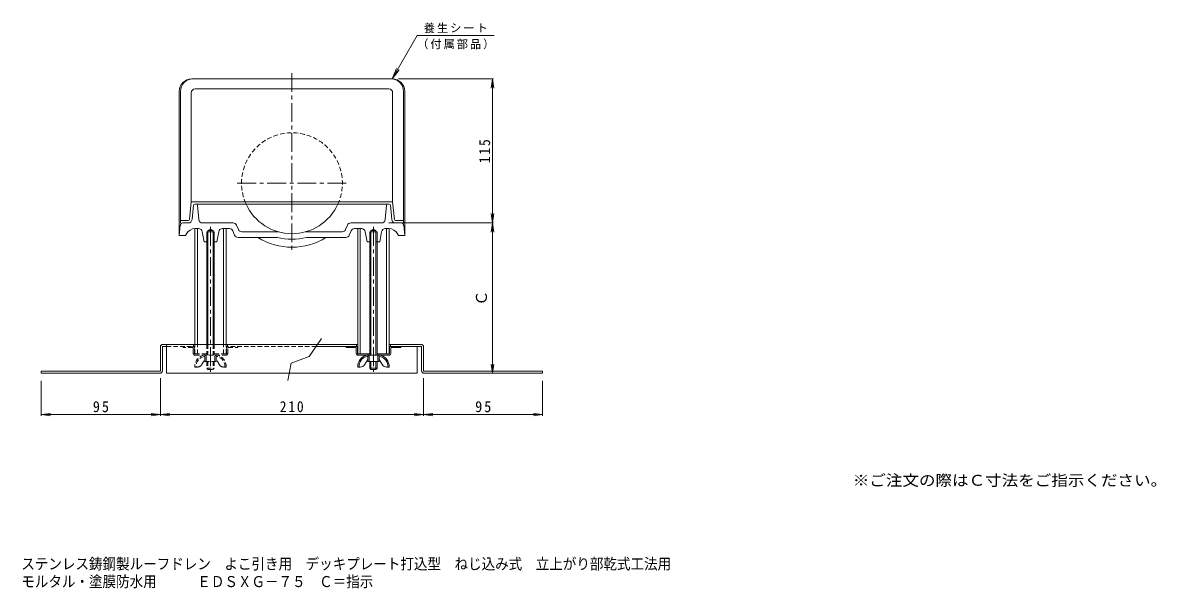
# Model space of a CAD drawing. Units: millimetres, scale not verified. Extents: x -659 to 745, y -582 to 497.
# Drawn here: x -160 to 745, y -582 to -130 of the extents above; entities that cross this region are included whole.
import ezdxf
from ezdxf.enums import TextEntityAlignment as Align

# ---------------------------------------------------------------- set-up
doc = ezdxf.new("R2010")
doc.units = ezdxf.units.MM
doc.header["$LTSCALE"] = 3
doc.linetypes.add('CHAIN1', pattern=[8, 5, -1, 1, -1])
doc.linetypes.add('DASHED1', pattern=[1.8, 1.2, -0.6])
for name, color, linetype, lineweight in [('3-0', 4, 'Continuous', 9), ('3-3', 4, 'Continuous', 9), ('3-4', 7, 'Continuous', 9), ('3-5', 7, 'Continuous', 9), ('3-6', 6, 'Continuous', 9), ('3-7', 7, 'Continuous', 9), ('3-A', 2, 'Continuous', 9), ('3-B', 3, 'Continuous', 9), ('3-D', 7, 'Continuous', 9)]:
    doc.layers.add(name, color=color, linetype=linetype, lineweight=lineweight)
doc.layers.add('F-5_F-5ﾚｲﾔ', color=2, linetype='Continuous')
doc.styles.add('ＭＳ ゴシック', font='')
doc.styles.get('ＭＳ ゴシック').set_extended_font_data('MS Gothic')

msp = doc.modelspace()

# ---------------------------------------------------------------- linework, layer by layer
at = {"layer": '3-0', "linetype": 'CHAIN1'}
for p, q in [((55.071, -170.286), (55.071, -314.435)), ((11.383, -258.265), (100.147, -258.265)), ((-9.928, -293.165), (-9.928, -408.831)), ((120.071, -293.165), (120.071, -408.831))]:
    msp.add_line(p, q, dxfattribs=at)
at = {"layer": '3-0'}
for p, q in [((-23.928, -174.968), (-24.929, -174.968)), ((135.072, -174.968), (134.072, -174.968)), ((-34.929, -184.968), (-34.929, -299.968)), ((145.072, -184.968), (145.072, -299.968)), ((-23.518, -275.869), (-24.658, -287.267)), ((-21.334, -274.968), (-22.524, -274.968)), ((-20.339, -275.869), (-19.199, -287.267)), ((130.481, -275.869), (129.342, -287.267)), ((132.666, -274.968), (131.477, -274.968)), ((133.661, -275.869), (134.801, -287.267)), ((-34.109, -291.769), (-34.929, -299.968)), ((-32.118, -289.968), (-27.643, -289.968)), ((-22.179, -294.468), (-19.411, -294.468)), ((-16.464, -296.907), (-14.929, -304.968)), ((-16.214, -289.968), (8.093, -289.968)), ((-11.928, -295.968), (-7.928, -295.968)), ((-7.928, -295.968), (-9.928, -294.813)), ((-7.928, -296.968), (-7.928, -295.968)), ((-3.393, -296.907), (-4.928, -304.968)), ((5.126, -294.468), (-0.446, -294.468)), ((9.325, -299.65), (7.884, -296.287)), ((10.851, -291.787), (12.292, -295.15)), ((44.02, -296.968), (15.05, -296.968)), ((95.093, -296.968), (66.123, -296.968)), ((99.292, -291.787), (97.851, -295.15)), ((100.818, -299.65), (102.26, -296.287)), ((102.05, -289.968), (126.357, -289.968)), ((110.589, -294.468), (105.017, -294.468)), ((113.536, -296.907), (115.072, -304.968)), ((118.072, -295.968), (120.071, -294.813)), ((122.072, -295.968), (118.072, -295.968)), ((118.072, -296.968), (118.072, -295.968)), ((126.607, -296.907), (125.072, -304.968)), ((132.322, -294.468), (129.554, -294.468)), ((137.786, -289.968), (142.261, -289.968)), ((144.252, -291.769), (145.072, -299.968)), ((-34.929, -299.968), (-29.928, -299.968)), ((-29.203, -298.638), (-29.928, -299.968)), ((-14.929, -304.968), (-11.928, -304.968)), ((-7.929, -304.968), (-4.928, -304.968)), ((43.407, -301.468), (12.082, -301.468)), ((98.061, -301.468), (66.736, -301.468)), ((118.072, -304.968), (115.072, -304.968)), ((125.072, -304.968), (122.072, -304.968)), ((139.346, -298.638), (140.072, -299.968)), ((145.072, -299.968), (140.072, -299.968))]:
    msp.add_line(p, q, dxfattribs=at)
for points in [[(-11.928, -296.968), (-11.928, -295.968), (-9.928, -294.813)], [(122.072, -296.968), (122.072, -295.968), (120.071, -294.813)]]:
    msp.add_lwpolyline(points, dxfattribs=at)
for centre, radius, start, end in [((-24.929, -184.968), 10, 90, 180), ((135.072, -184.968), 10, 0, 90), ((-22.524, -275.968), 1, 90, 174.28981), ((-21.334, -275.968), 1, 5.70979, 90), ((55.071, -258.265), 40.25, 204.51823, 335.48177), ((131.477, -275.968), 1, 90, 174.29021), ((132.666, -275.968), 1, 5.71019, 90), ((-27.643, -286.968), 3, 270, 354.28954), ((-16.214, -286.968), 3, 185.71046, 270), ((126.357, -286.968), 3, 270, 354.28954), ((137.786, -286.968), 3, 185.71046, 270), ((-32.118, -291.968), 2, 90, 174.29001), ((-22.179, -302.468), 8, 90, 151.38985), ((-19.411, -297.468), 3, 10.7838, 90), ((-0.446, -297.468), 3, 90, 169.2162), ((5.126, -297.468), 3, 23.19754, 90), ((8.093, -292.968), 3, 23.19754, 90), ((15.05, -293.968), 3, 203.19815, 270), ((95.093, -293.968), 3, 270, 336.80185), ((102.05, -292.968), 3, 90, 156.80246), ((105.017, -297.468), 3, 90, 156.80246), ((110.589, -297.468), 3, 10.7838, 90), ((129.554, -297.468), 3, 90, 169.2162), ((132.322, -302.468), 8, 28.61015, 90), ((142.261, -291.968), 2, 5.70999, 90), ((12.082, -298.468), 3, 203.19806, 270), ((55.071, -258.265), 51.011, 237.88065, 302.11935), ((55.071, -258.265), 44.75, 254.89056, 285.10944), ((98.061, -298.468), 3, 270, 336.80194)]:
    msp.add_arc(centre, radius, start, end, dxfattribs=at)
at = {"layer": '3-0', "linetype": 'DASHED1'}
msp.add_arc((55.071, -258.265), 40.25, 335.48177, 204.51823, dxfattribs=at)
at = {"layer": '3-3', "linetype": 'DASHED1'}
for p, q in [((-31.678, -389.468), (-31.678, -388.468)), ((11.822, -389.468), (11.822, -388.468)), ((-24.178, -389.468), (-31.678, -389.468)), ((-23.678, -389.968), (-23.678, -393.968)), ((-22.679, -393.968), (-22.679, -389.968)), ((-22.179, -394.468), (-12.928, -394.468)), ((-22.179, -395.468), (2.322, -395.468)), ((-14.428, -394.468), (-14.428, -395.468)), ((-6.928, -394.468), (2.322, -394.468)), ((-5.428, -394.468), (-5.428, -395.468)), ((2.822, -393.968), (2.822, -389.968)), ((3.822, -393.968), (3.822, -389.968)), ((4.322, -389.468), (11.822, -389.468))]:
    msp.add_line(p, q, dxfattribs=at)
at = {"layer": '3-3'}
for p, q in [((98.322, -389.468), (98.322, -388.468)), ((141.822, -389.468), (141.822, -388.468)), ((105.822, -389.468), (98.322, -389.468)), ((106.322, -393.968), (106.322, -389.968)), ((107.321, -393.968), (107.321, -389.968)), ((117.071, -394.468), (107.821, -394.468)), ((132.322, -395.468), (107.821, -395.468)), ((115.571, -394.468), (115.571, -395.468)), ((132.322, -394.468), (123.071, -394.468)), ((124.571, -394.468), (124.571, -395.468)), ((132.822, -393.968), (132.822, -389.968)), ((133.821, -389.968), (133.821, -393.968)), ((134.322, -389.468), (141.822, -389.468))]:
    msp.add_line(p, q, dxfattribs=at)
at = {"layer": '3-3', "linetype": 'DASHED1'}
for centre, radius, start, end in [((-24.178, -389.968), 1.5, 0, 90), ((4.322, -389.968), 1.5, 90, 180), ((-24.178, -389.968), 0.5, 0, 90), ((-22.179, -393.968), 1.5, 180, 270), ((-22.179, -393.968), 0.5, 180, 270), ((2.322, -393.968), 0.5, 270, 0), ((2.322, -393.968), 1.5, 270, 0), ((4.322, -389.968), 0.5, 90, 180)]:
    msp.add_arc(centre, radius, start, end, dxfattribs=at)
at = {"layer": '3-3'}
for centre, radius, start, end in [((105.822, -389.968), 1.5, 0, 90), ((134.322, -389.968), 1.5, 90, 180), ((105.822, -389.968), 0.5, 0, 90), ((107.821, -393.968), 1.5, 180, 270), ((107.821, -393.968), 0.5, 180, 270), ((132.322, -393.968), 0.5, 270, 0), ((132.322, -393.968), 1.5, 270, 0), ((134.322, -389.968), 0.5, 90, 180)]:
    msp.add_arc(centre, radius, start, end, dxfattribs=at)
at = {"layer": '3-4'}
for p, q in [((215.965, -174.968), (140.072, -174.968)), ((215.065, -174.968), (214.087, -182.404)), ((215.065, -289.968), (215.065, -174.968)), ((215.065, -174.968), (216.044, -182.404)), ((215.065, -289.968), (214.087, -282.532)), ((215.065, -289.968), (216.044, -282.532)), ((215.965, -289.968), (132.357, -289.968)), ((215.065, -289.968), (214.087, -297.404)), ((215.065, -409.968), (215.065, -289.968)), ((215.065, -289.968), (216.044, -297.404)), ((215.065, -409.968), (214.087, -402.532)), ((215.065, -409.968), (216.044, -402.532)), ((-144.929, -443.789), (-144.929, -415.968)), ((-49.929, -443.789), (-49.929, -413.868)), ((160.071, -443.789), (160.071, -413.868)), ((255.072, -443.789), (255.072, -415.968)), ((-144.929, -442.889), (-137.493, -441.91)), ((-144.929, -442.889), (-49.929, -442.889)), ((-144.929, -442.889), (-137.493, -443.868)), ((-49.929, -442.889), (-57.364, -441.91)), ((-49.929, -442.889), (-57.364, -443.868)), ((-49.929, -442.889), (-42.493, -441.91)), ((-49.929, -442.889), (160.071, -442.889)), ((-49.929, -442.889), (-42.493, -443.868)), ((160.071, -442.889), (152.636, -441.91)), ((160.071, -442.889), (152.636, -443.868)), ((160.071, -442.889), (167.507, -441.91)), ((160.071, -442.889), (255.072, -442.889)), ((160.071, -442.889), (167.507, -443.868)), ((255.072, -442.889), (247.636, -441.91)), ((255.072, -442.889), (247.636, -443.868))]:
    msp.add_line(p, q, dxfattribs=at)
at = {"layer": '3-5'}
for p, q in [((154.917, -140.393), (216.417, -140.393)), ((135.072, -174.968), (140.532, -167.814))]:
    msp.add_line(p, q, dxfattribs=at)
msp.add_lwpolyline([(154.917, -140.393), (135.072, -174.968), (138.495, -166.645)], dxfattribs=at)
at = {"layer": '3-6'}
for p, q in [((-22.429, -386.868), (-22.429, -294.468)), ((-20.429, -386.868), (-20.429, -294.468)), ((0.572, -386.868), (0.572, -294.468)), ((2.572, -386.868), (2.572, -294.468)), ((107.572, -394.468), (107.572, -294.468)), ((109.571, -394.468), (109.571, -294.468)), ((130.572, -394.468), (130.572, -294.468)), ((132.572, -394.468), (132.572, -294.468))]:
    msp.add_line(p, q, dxfattribs=at)
at = {"layer": '3-6', "linetype": 'DASHED1'}
for p, q in [((-22.429, -394.468), (-22.429, -386.868)), ((-20.429, -394.468), (-20.429, -386.868)), ((0.572, -394.468), (0.572, -386.868)), ((2.572, -394.468), (2.572, -386.868))]:
    msp.add_line(p, q, dxfattribs=at)
at = {"layer": '3-7'}
for p, q in [((134.072, -174.968), (-23.928, -174.968)), ((-33.928, -184.968), (-33.928, -289.968)), ((-25.239, -185.968), (-25.239, -272.968)), ((-22.239, -182.968), (132.381, -182.968)), ((135.381, -185.968), (135.381, -272.968)), ((144.072, -184.968), (144.072, -289.968)), ((-25.239, -272.968), (-26.648, -287.068)), ((-21.334, -274.968), (131.477, -274.968)), ((-33.928, -287.968), (-27.643, -287.968)), ((144.071, -287.968), (137.786, -287.968))]:
    msp.add_line(p, q, dxfattribs=at)
msp.add_lwpolyline([(-25.239, -272.968), (135.381, -272.968), (136.791, -287.068)], dxfattribs=at)
for centre, radius, start, end in [((-23.928, -184.968), 10, 90, 180), ((134.072, -184.968), 10, 0, 90), ((-22.239, -185.968), 3, 90, 180), ((132.381, -185.968), 3, 0, 90), ((-27.643, -286.968), 1, 270, 354.28954), ((137.786, -286.968), 1, 185.71046, 270)]:
    msp.add_arc(centre, radius, start, end, dxfattribs=at)
at = {"layer": '3-A'}
for p, q in [((-12.928, -296.968), (-6.928, -296.968)), ((-12.928, -296.968), (-12.928, -386.868)), ((-11.928, -296.968), (-11.928, -386.868)), ((-7.929, -296.968), (-7.929, -386.868)), ((-6.928, -296.968), (-6.928, -386.868)), ((118.072, -296.968), (118.072, -395.468)), ((122.072, -296.968), (122.072, -395.468)), ((123.071, -296.968), (123.071, -395.468)), ((115.371, -396.468), (114.886, -396.468)), ((115.571, -400.468), (115.571, -396.668)), ((116.571, -396.668), (116.571, -400.468)), ((123.571, -396.668), (123.571, -400.468)), ((124.571, -400.468), (124.571, -396.668)), ((124.771, -396.468), (125.257, -396.468)), ((109.583, -404.968), (107.571, -404.968)), ((112.967, -403.101), (115.571, -398.968)), ((124.571, -400.468), (115.571, -400.468)), ((117.071, -400.468), (117.071, -405.968)), ((123.071, -405.968), (117.071, -405.968)), ((118.072, -400.468), (118.072, -406.968)), ((122.072, -400.468), (122.072, -406.968)), ((123.071, -400.468), (123.071, -405.968)), ((127.175, -403.101), (124.571, -398.968)), ((130.56, -404.968), (132.572, -404.968))]:
    msp.add_line(p, q, dxfattribs=at)
at = {"layer": '3-A', "linetype": 'DASHED1'}
for p, q in [((-12.928, -386.868), (-12.928, -395.468)), ((-11.928, -386.868), (-11.928, -395.468)), ((-7.929, -386.868), (-7.929, -395.468)), ((-6.928, -386.868), (-6.928, -395.468)), ((-14.628, -396.468), (-15.114, -396.468)), ((-14.428, -400.468), (-14.428, -396.668)), ((-13.428, -396.668), (-13.428, -400.468)), ((-6.428, -396.668), (-6.428, -400.468)), ((-5.428, -400.468), (-5.428, -396.668)), ((-5.229, -396.468), (-4.743, -396.468)), ((-20.417, -404.968), (-22.428, -404.968)), ((-17.033, -403.101), (-14.428, -398.968)), ((-14.428, -400.468), (-5.428, -400.468)), ((-12.928, -400.468), (-12.928, -405.968)), ((-12.928, -405.968), (-6.928, -405.968)), ((-11.928, -400.468), (-11.928, -406.968)), ((-7.928, -400.468), (-7.928, -406.968)), ((-6.928, -400.468), (-6.928, -405.968)), ((-2.824, -403.101), (-5.428, -398.968)), ((0.56, -404.968), (2.572, -404.968))]:
    msp.add_line(p, q, dxfattribs=at)
at = {"layer": '3-A'}
for points in [[(123.071, -296.968), (117.071, -296.968), (117.071, -395.468)], [(123.071, -405.968), (122.072, -406.968), (118.072, -406.968), (117.071, -405.968)]]:
    msp.add_lwpolyline(points, dxfattribs=at)
at = {"layer": '3-A', "linetype": 'DASHED1'}
msp.add_lwpolyline([(-12.928, -405.968), (-11.928, -406.968), (-7.928, -406.968), (-6.928, -405.968)], dxfattribs=at)
for centre, radius, start, end in [((-13.192, -404.49), 9.248, 102.71823, 182.96507), ((-13.192, -404.49), 8.248, 103.47058, 182.96507), ((-14.628, -396.668), 1.2, 0, 90), ((-14.628, -396.668), 0.2, 0, 90), ((-5.229, -396.668), 1.2, 90, 180), ((-5.229, -396.668), 0.2, 90, 180), ((-6.664, -404.49), 8.248, 357.03493, 76.52942), ((-6.664, -404.49), 9.248, 357.03493, 77.28177), ((-20.417, -400.968), 4, 270, 327.78351), ((0.56, -400.968), 4, 212.21649, 270)]:
    msp.add_arc(centre, radius, start, end, dxfattribs=at)
at = {"layer": '3-A'}
for centre, radius, start, end in [((116.807, -404.49), 9.248, 102.71823, 182.96507), ((116.807, -404.49), 8.248, 103.47058, 182.96507), ((115.371, -396.668), 1.2, 0, 90), ((115.371, -396.668), 0.2, 0, 90), ((124.771, -396.668), 1.2, 90, 180), ((124.771, -396.668), 0.2, 90, 180), ((123.335, -404.49), 8.248, 357.03493, 76.52942), ((123.335, -404.49), 9.248, 357.03493, 77.28177), ((109.583, -400.968), 4, 270, 327.78351), ((130.56, -400.968), 4, 212.21649, 270)]:
    msp.add_arc(centre, radius, start, end, dxfattribs=at)
at = {"layer": '3-B'}
for p, q in [((-47.828, -386.868), (107.572, -386.868)), ((-47.828, -388.468), (-44.928, -388.468)), ((-44.928, -409.968), (-44.928, -386.868)), ((107.572, -388.468), (74.433, -388.468)), ((106.571, -386.868), (106.571, -388.468)), ((132.572, -386.868), (157.971, -386.868)), ((157.971, -388.468), (132.572, -388.468)), ((133.571, -386.868), (133.571, -388.468)), ((155.071, -409.968), (155.071, -388.468)), ((-49.928, -407.868), (-49.928, -388.968)), ((-48.328, -388.968), (-48.328, -407.868)), ((158.471, -388.968), (158.471, -407.868)), ((160.071, -388.968), (160.071, -407.868)), ((-144.929, -408.368), (-144.929, -409.968)), ((-50.429, -408.368), (-144.929, -408.368)), ((-144.929, -409.968), (-50.429, -409.968)), ((-44.928, -409.968), (155.071, -409.968)), ((255.072, -408.368), (160.571, -408.368)), ((160.571, -409.968), (255.072, -409.968)), ((255.072, -408.368), (255.072, -409.968))]:
    msp.add_line(p, q, dxfattribs=at)
at = {"layer": '3-B', "linetype": 'DASHED1'}
for p, q in [((-44.928, -388.468), (-22.429, -388.468)), ((-23.428, -386.868), (-23.428, -388.468)), ((74.433, -388.468), (2.572, -388.468)), ((3.571, -386.868), (3.571, -388.468))]:
    msp.add_line(p, q, dxfattribs=at)
at = {"layer": '3-B'}
for centre, radius, start, end in [((-47.828, -388.968), 2.1, 90, 180), ((-47.828, -388.968), 0.5, 90, 180), ((157.971, -388.968), 2.1, 0, 90), ((157.971, -388.968), 0.5, 0, 90), ((-50.429, -407.868), 0.5, 270, 0), ((-50.429, -407.868), 2.1, 270, 0), ((160.571, -407.868), 2.1, 180, 270), ((160.571, -407.868), 0.5, 180, 270)]:
    msp.add_arc(centre, radius, start, end, dxfattribs=at)
at = {"layer": '3-D'}
msp.add_lwpolyline([(78.697, -382.279), (68.888, -396.518), (54.332, -401.898), (51.801, -415.82)], dxfattribs=at)

# ---------------------------------------------------------------- texts
at = {"layer": '3-4', "color": 2, "style": 'ＭＳ ゴシック'}
msp.add_text('Ｃ', height=8.798, rotation=90, dxfattribs=at).set_placement((213.265, -355.968), align=Align.BOTTOM_LEFT)
at = {"layer": '3-4', "color": 2, "insert": (213.265, -242.218), "char_height": 8.798, "attachment_point": 7, "rotation": 90, "style": 'ＭＳ ゴシック'}
msp.add_mtext('\\T1.27;\\W0.9;115', dxfattribs=at)
at = {"layer": '3-4', "color": 2, "char_height": 8.798, "attachment_point": 7, "style": 'ＭＳ ゴシック'}
for s, insert in [('\\T1.27;\\W0.95;95', (-103.804, -441.089)), ('\\T1.27;\\W0.9;210', (45.321, -441.089)), ('\\T1.27;\\W0.95;95', (201.197, -441.089))]:
    msp.add_mtext(s, dxfattribs=dict(at, insert=insert))
at = {"layer": '3-5', "char_height": 6.598, "attachment_point": 7, "style": 'ＭＳ ゴシック'}
for s, insert in [('\\T1.17;養生シート', (160.167, -138.393)), ('\\T1.17;（付属部品）', (154.917, -151.393))]:
    msp.add_mtext(s, dxfattribs=dict(at, insert=insert))
at = {"layer": 'F-5_F-5ﾚｲﾔ', "style": 'ＭＳ ゴシック'}
for s, width, p in [('※ご注文の際はＣ寸法をご指示ください。', 1.1, (502.476, -502.395)), ('ステンレス鋳鋼製ルーフドレン\u3000よこ引き用\u3000デッキプレート打込型\u3000ねじ込み式\u3000立上がり部乾式工法用', 0.9, (-160.862, -569.067)), ('モルタル・塗膜防水用\u3000\u3000\u3000ＥＤＳＸＧ－７５\u3000Ｃ＝指示', 0.9, (-160.862, -583.194))]:
    msp.add_text(s, height=8.798, dxfattribs=dict(at, width=width)).set_placement(p, align=Align.BOTTOM_LEFT)

doc.saveas('drawing.dxf')
